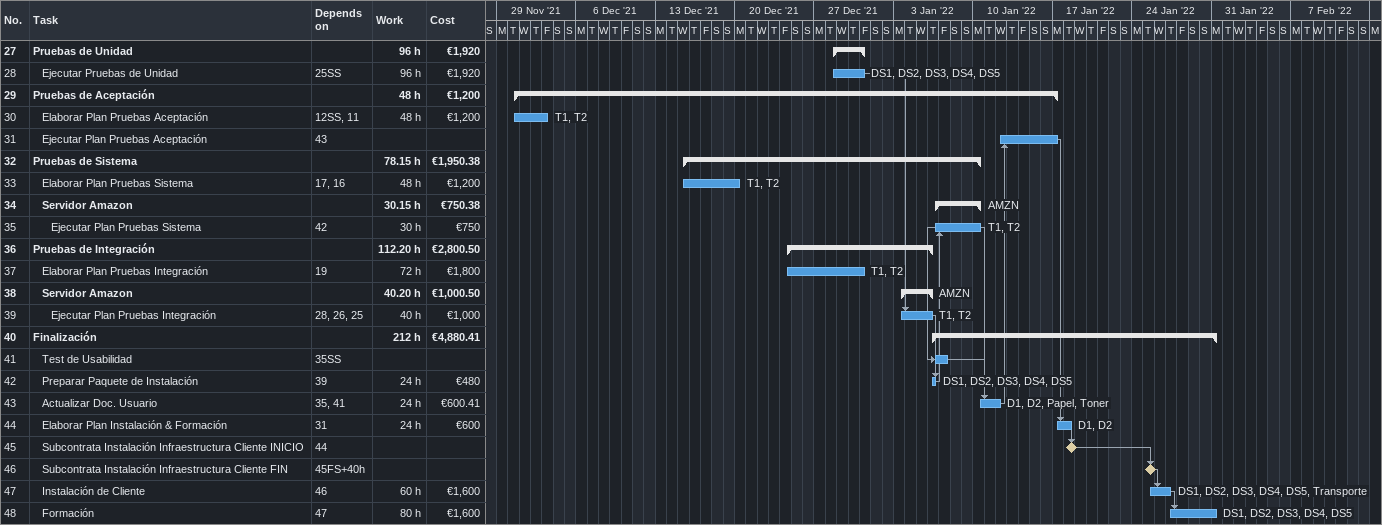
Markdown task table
| ID | Level | Task | Start | Finish | Predecessors | Resources | Work (h) | Cost (€) |
|---|---|---|---|---|---|---|---|---|
| 27 | 1 | **Pruebas de Unidad** | 2021-12-28 | 2021-12-31 |  |  | 96 | 1920 |
| 28 | 2 | Ejecutar Pruebas de Unidad | 2021-12-28 | 2021-12-31 | 25SS | DS1, DS2, DS3, DS4, DS5 | 96 | 1920 |
| 29 | 1 | **Pruebas de Aceptación** | 2021-11-30 | 2022-01-17 |  |  | 48 | 1200 |
| 30 | 2 | Elaborar Plan Pruebas Aceptación | 2021-11-30 | 2021-12-03 | 12SS, 11 | T1, T2 | 48 | 1200 |
| 31 | 2 | Ejecutar Plan Pruebas Aceptación | 2022-01-12 | 2022-01-17 | 43 |  |  |  |
| 32 | 1 | **Pruebas de Sistema** | 2021-12-15 | 2022-01-10 |  |  | 78.15 | 1950.38 |
| 33 | 2 | Elaborar Plan Pruebas Sistema | 2021-12-15 | 2021-12-20 | 17, 16 | T1, T2 | 48 | 1200 |
| 34 | 2 | **Servidor Amazon** | 2022-01-06 | 2022-01-10 |  | AMZN | 30.15 | 750.38 |
| 35 | 3 | Ejecutar Plan Pruebas Sistema | 2022-01-06 | 2022-01-10 | 42 | T1, T2 | 30 | 750 |
| 36 | 1 | **Pruebas de Integración** | 2021-12-24 | 2022-01-06 |  |  | 112.20 | 2800.50 |
| 37 | 2 | Elaborar Plan Pruebas Integración | 2021-12-24 | 2021-12-31 | 19 | T1, T2 | 72 | 1800 |
| 38 | 2 | **Servidor Amazon** | 2022-01-03 | 2022-01-06 |  | AMZN | 40.20 | 1000.50 |
| 39 | 3 | Ejecutar Plan Pruebas Integración | 2022-01-03 | 2022-01-06 | 28, 26, 25 | T1, T2 | 40 | 1000 |
| 40 | 1 | **Finalización** | 2022-01-06 | 2022-01-31 |  |  | 212 | 4880.41 |
| 41 | 2 | Test de Usabilidad | 2022-01-06 | 2022-01-07 | 35SS |  |  |  |
| 42 | 2 | Preparar Paquete de Instalación | 2022-01-06 | 2022-01-06 | 39 | DS1, DS2, DS3, DS4, DS5 | 24 | 480 |
| 43 | 2 | Actualizar Doc. Usuario | 2022-01-10 | 2022-01-12 | 35, 41 | D1, D2, Papel, Toner | 24 | 600.41 |
| 44 | 2 | Elaborar Plan Instalación & Formación | 2022-01-17 | 2022-01-18 | 31 | D1, D2 | 24 | 600 |
| 45 | 2 | Subcontrata Instalación Infraestructura Cliente INICIO (milestone) | 2022-01-18 | 2022-01-18 | 44 |  |  |  |
| 46 | 2 | Subcontrata Instalación Infraestructura Cliente FIN (milestone) | 2022-01-25 | 2022-01-25 | 45FS+40h |  |  |  |
| 47 | 2 | Instalación de Cliente | 2022-01-25 | 2022-01-27 | 46 | DS1, DS2, DS3, DS4, DS5, Transporte | 60 | 1600 |
| 48 | 2 | Formación | 2022-01-27 | 2022-01-31 | 47 | DS1, DS2, DS3, DS4, DS5 | 80 | 1600 |
